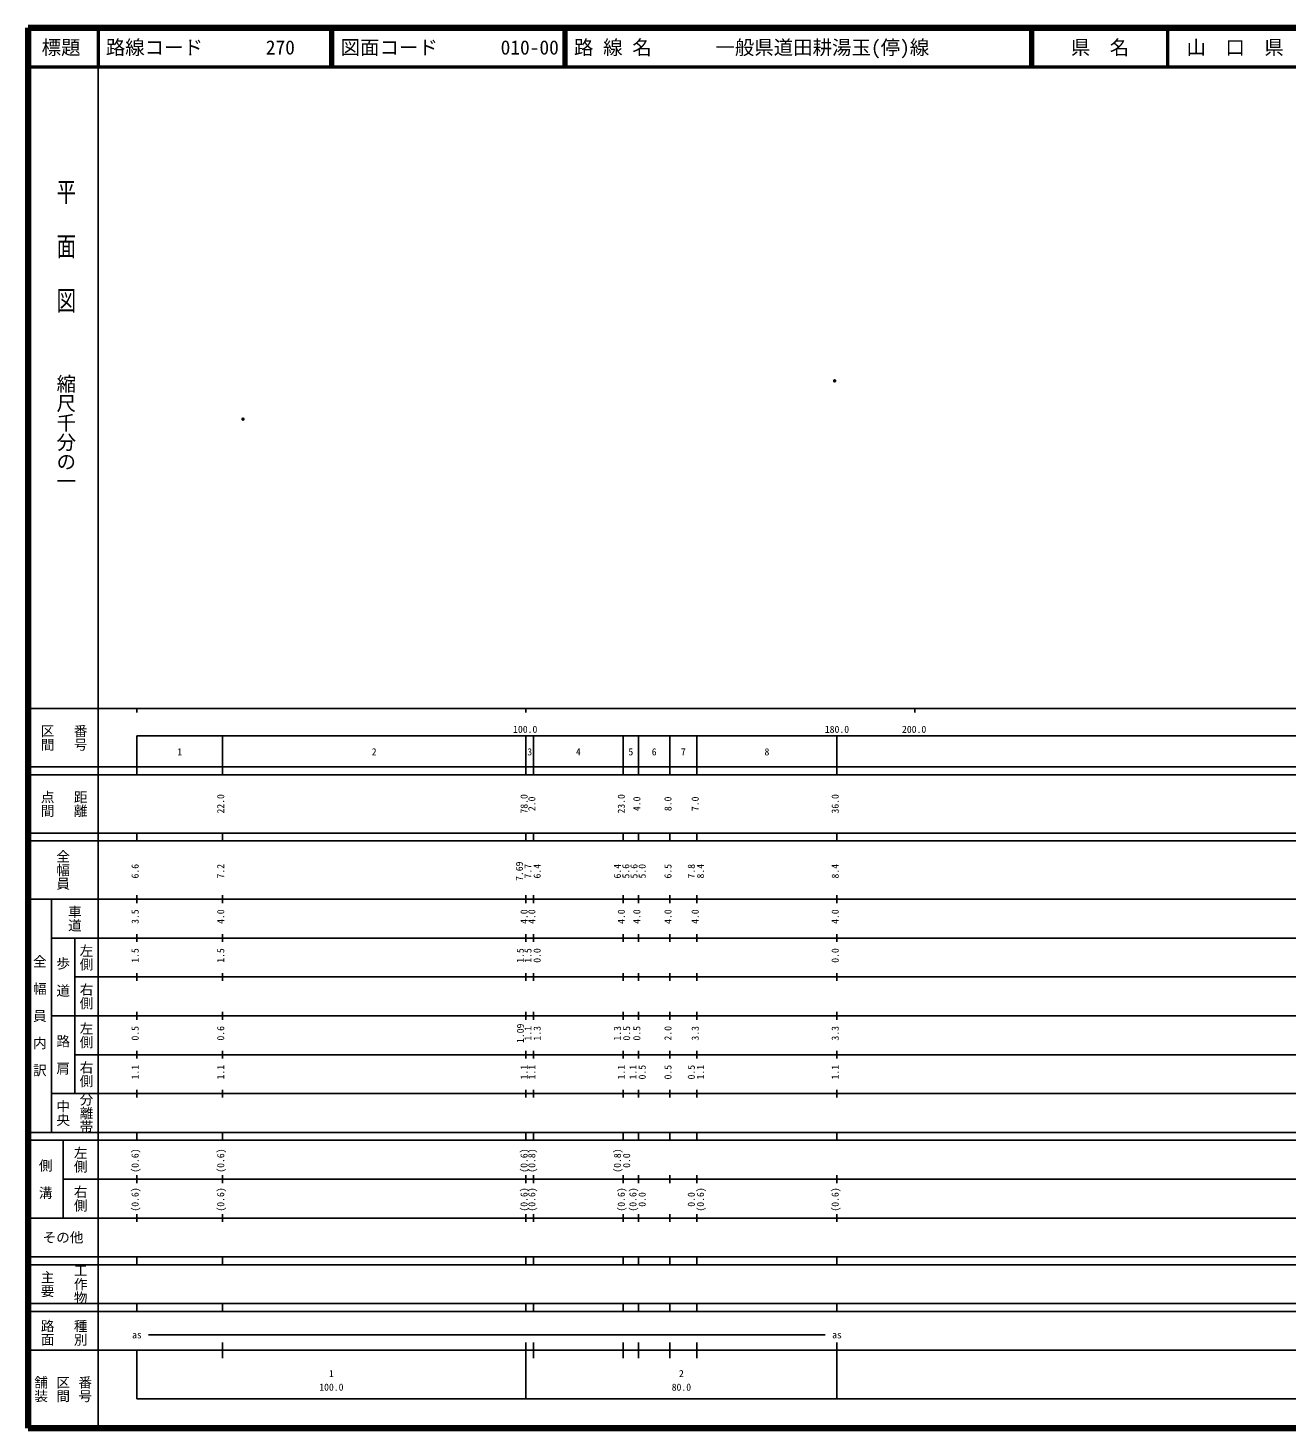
# Model space of a CAD drawing. Units: millimetres on the paper. Extents: x 40 to 680, y 20 to 380.
# Drawn here: x 40 to 363.7, y 20 to 380 of the extents above; entities that cross this region are included whole.
import ezdxf
from ezdxf.enums import TextEntityAlignment as Align

# ---------------------------------------------------------------- set-up
doc = ezdxf.new("R2010")
doc.units = ezdxf.units.MM
doc.header["$PDMODE"] = 32
doc.header["$PDSIZE"] = 0.5
doc.layers.add('M-OTRS', color=6, linetype='Continuous')
doc.layers.add('M-TTL-TXT', color=7, linetype='Continuous')
for name, color, linetype, lineweight in [('M-TTL', 2, 'Continuous', 140), ('M-TTL-BAND', 7, 'Continuous', 25), ('M-TTL-LINE', 7, 'Continuous', 50)]:
    doc.layers.add(name, color=color, linetype=linetype, lineweight=lineweight)
doc.styles.add('@ＭＳ ゴシック', font='')
doc.styles.add('ＭＳ ゴシック', font='')
doc.styles.get('@ＭＳ ゴシック').set_extended_font_data('@MS Gothic')
doc.styles.get('ＭＳ ゴシック').set_extended_font_data('MS Gothic')

msp = doc.modelspace()

# ---------------------------------------------------------------- linework, layer by layer
at = {"layer": 'M-OTRS'}
for p in [(247.405, 289.261), (95.279, 279.43)]:
    msp.add_point(p, dxfattribs=at)
at = {"layer": 'M-TTL'}
for p, q in [((40, 380), (40, 20)), ((680, 380), (40, 380)), ((40, 20), (680, 20))]:
    msp.add_line(p, q, dxfattribs=at)
at = {"layer": 'M-TTL-BAND'}
for p, q in [((58, 370), (58, 20)), ((40, 205), (579, 205)), ((68, 205), (68, 204)), ((168, 205), (168, 204)), ((268, 205), (268, 204)), ((68, 198), (579, 198)), ((68, 198), (68, 188)), ((90, 188), (90, 198)), ((168, 188), (168, 198)), ((170, 188), (170, 198)), ((193, 188), (193, 198)), ((197, 188), (197, 198)), ((205, 188), (205, 198)), ((212, 188), (212, 198)), ((248, 188), (248, 198)), ((40, 190), (579, 190)), ((40, 188), (579, 188)), ((40, 173), (579, 173)), ((68, 171), (68, 173)), ((90, 171), (90, 173)), ((168, 171), (168, 173)), ((170, 171), (170, 173)), ((193, 171), (193, 173)), ((197, 171), (197, 173)), ((205, 171), (205, 173)), ((212, 171), (212, 173)), ((248, 171), (248, 173)), ((40, 171), (579, 171)), ((40, 156), (579, 156)), ((46, 96), (46, 156)), ((68, 155), (68, 157)), ((90, 155), (90, 157)), ((168, 155), (168, 157)), ((170, 155), (170, 157)), ((193, 155), (193, 157)), ((197, 155), (197, 157)), ((205, 155), (205, 157)), ((212, 155), (212, 157)), ((248, 155), (248, 157)), ((46, 146), (579, 146)), ((52, 146), (52, 106)), ((68, 145), (68, 147)), ((90, 145), (90, 147)), ((168, 145), (168, 147)), ((170, 145), (170, 147)), ((193, 145), (193, 147)), ((197, 145), (197, 147)), ((205, 145), (205, 147)), ((212, 145), (212, 147)), ((248, 145), (248, 147)), ((68, 135), (68, 137)), ((90, 135), (90, 137)), ((168, 135), (168, 137)), ((170, 135), (170, 137)), ((193, 135), (193, 137)), ((197, 135), (197, 137)), ((205, 135), (205, 137)), ((212, 135), (212, 137)), ((248, 135), (248, 137)), ((52, 136), (579, 136)), ((46, 126), (579, 126)), ((68, 125), (68, 127)), ((90, 125), (90, 127)), ((168, 125), (168, 127)), ((170, 125), (170, 127)), ((193, 125), (193, 127)), ((197, 125), (197, 127)), ((205, 125), (205, 127)), ((212, 125), (212, 127)), ((248, 125), (248, 127)), ((52, 116), (579, 116)), ((68, 115), (68, 117)), ((90, 115), (90, 117)), ((168, 115), (168, 117)), ((170, 115), (170, 117)), ((193, 115), (193, 117)), ((197, 115), (197, 117)), ((205, 115), (205, 117)), ((212, 115), (212, 117)), ((248, 115), (248, 117)), ((46, 106), (579, 106)), ((68, 105), (68, 107)), ((90, 105), (90, 107)), ((168, 105), (168, 107)), ((170, 105), (170, 107)), ((193, 105), (193, 107)), ((197, 105), (197, 107)), ((205, 105), (205, 107)), ((212, 105), (212, 107)), ((248, 105), (248, 107)), ((40, 96), (579, 96)), ((40, 94), (579, 94)), ((49, 94), (49, 74)), ((68, 94), (68, 96)), ((90, 94), (90, 96)), ((168, 94), (168, 96)), ((170, 94), (170, 96)), ((193, 94), (193, 96)), ((197, 94), (197, 96)), ((205, 94), (205, 96)), ((212, 94), (212, 96)), ((248, 94), (248, 96)), ((49, 84), (579, 84)), ((68, 83), (68, 85)), ((90, 83), (90, 85)), ((168, 83), (168, 85)), ((170, 83), (170, 85)), ((193, 83), (193, 85)), ((197, 83), (197, 85)), ((205, 83), (205, 85)), ((212, 83), (212, 85)), ((248, 83), (248, 85)), ((40, 74), (579, 74)), ((68, 73), (68, 75)), ((90, 73), (90, 75)), ((168, 73), (168, 75)), ((170, 73), (170, 75)), ((193, 73), (193, 75)), ((197, 73), (197, 75)), ((205, 73), (205, 75)), ((212, 73), (212, 75)), ((248, 73), (248, 75)), ((40, 64), (579, 64)), ((40, 62), (579, 62)), ((68, 62), (68, 64)), ((90, 62), (90, 64)), ((168, 62), (168, 64)), ((170, 62), (170, 64)), ((193, 62), (193, 64)), ((197, 62), (197, 64)), ((205, 62), (205, 64)), ((212, 62), (212, 64)), ((248, 62), (248, 64)), ((40, 52), (579, 52)), ((68, 50), (68, 52)), ((90, 50), (90, 52)), ((168, 50), (168, 52)), ((170, 50), (170, 52)), ((193, 50), (193, 52)), ((197, 50), (197, 52)), ((205, 50), (205, 52)), ((212, 50), (212, 52)), ((248, 50), (248, 52)), ((40, 50), (579, 50)), ((71, 44), (245, 44)), ((40, 40), (579, 40)), ((68, 40), (68, 27.5)), ((90, 38), (90, 42)), ((168, 27.5), (168, 42)), ((170, 38), (170, 42)), ((193, 38), (193, 42)), ((197, 38), (197, 42)), ((205, 38), (205, 42)), ((212, 38), (212, 42)), ((248, 27.5), (248, 42)), ((68, 27.5), (579, 27.5))]:
    msp.add_line(p, q, dxfattribs=at)
at = {"layer": 'M-TTL-LINE'}
for p, q in [((58, 380), (58, 370)), ((117.75, 380), (117.75, 370)), ((118.25, 380), (118.25, 370)), ((177.75, 380), (177.75, 370)), ((178.25, 380), (178.25, 370)), ((297.75, 380), (297.75, 370)), ((298.25, 380), (298.25, 370)), ((333, 380), (333, 370)), ((40, 370), (680, 370))]:
    msp.add_line(p, q, dxfattribs=at)

# ---------------------------------------------------------------- texts
at = {"layer": 'M-TTL-BAND', "style": '@ＭＳ ゴシック', "width": 1.4}
msp.add_text('平  面  図', height=3.666, rotation=270, dxfattribs=at).set_placement((49.777, 306.475), align=Align.MIDDLE_RIGHT)
at = {"layer": 'M-TTL-BAND', "style": '@ＭＳ ゴシック'}
msp.add_text('縮尺千分の一', height=3.666, rotation=270, dxfattribs=at).set_placement((49.777, 261.03), align=Align.MIDDLE_RIGHT)
for s, p in [('区間', (45, 197.5)), ('番号', (53.5, 197.5)), ('点間', (45, 180.5)), ('距離', (53.5, 180.5)), ('全幅員', (49, 163.5)), ('車道', (52, 151)), ('左側', (55, 141)), ('全\u3000幅\u3000員\u3000内\u3000訳', (43, 126)), ('歩\u3000道', (49, 136)), ('右側', (55, 131)), ('左側', (55, 121)), ('路\u3000肩', (49, 116)), ('右側', (55, 111)), ('分離帯', (55, 101)), ('中央', (49, 101)), ('左側', (53.5, 89)), ('側\u3000溝', (44.5, 84)), ('右側', (53.5, 79)), ('工作物', (53.5, 57)), ('主要', (45, 57)), ('路面', (45, 44.5)), ('種別', (53.5, 44.5)), ('舗装', (43.333, 30)), ('区間', (49, 30)), ('番号', (54.667, 30))]:
    msp.add_text(s, height=2.566, rotation=270, dxfattribs=at).set_placement(p, align=Align.MIDDLE_CENTER)
at = {"layer": 'M-TTL-BAND', "style": 'ＭＳ ゴシック'}
for s, p in [('100.0', (167.844, 198.195)), ('180.0', (248, 198.195)), ('200.0', (267.844, 198.195)), ('1', (79, 192.405)), ('2', (129, 192.405)), ('3', (169, 192.405)), ('4', (181.5, 192.405)), ('5', (195, 192.405)), ('6', (201, 192.405)), ('7', (208.5, 192.405)), ('8', (230, 192.405)), ('as', (68, 42.5)), ('as', (248, 42.5)), ('1', (118, 32.523)), ('2', (208, 32.523)), ('100.0', (118, 29.033)), ('80.0', (208, 29.033))]:
    msp.add_text(s, height=1.833, dxfattribs=at).set_placement(p, align=Align.BOTTOM_CENTER)
for s, p in [('22.0', (91, 180.5)), ('78.0', (169, 180.5)), ('2.0', (171, 180.5)), ('23.0', (194, 180.5)), ('4.0', (198, 180.5)), ('8.0', (206, 180.5)), ('7.0', (213, 180.5)), ('36.0', (249, 180.5)), ('6.6', (69, 163.174)), ('7.2', (91, 163.174)), ('7.69', (167.792, 163.174)), ('7.7', (170, 163.174)), ('6.4', (172.37, 163.174)), ('6.4', (193, 163.174)), ('5.6', (195.165, 163.174)), ('5.6', (197.262, 163.174)), ('5.0', (199.37, 163.174)), ('6.5', (206, 163.174)), ('7.8', (212, 163.174)), ('8.4', (214.37, 163.174)), ('8.4', (249, 163.174)), ('3.5', (69, 151.5)), ('4.0', (91, 151.5)), ('4.0', (169, 151.5)), ('4.0', (171, 151.5)), ('4.0', (194, 151.5)), ('4.0', (198, 151.5)), ('4.0', (206, 151.5)), ('4.0', (213, 151.5)), ('4.0', (249, 151.5)), ('1.5', (69, 141.5)), ('1.5', (91, 141.5)), ('1.5', (168.019, 141.5)), ('1.5', (170, 141.5)), ('0.0', (172.37, 141.5)), ('0.0', (249, 141.5)), ('0.5', (69, 121.5)), ('0.6', (91, 121.5)), ('1.09', (168.055, 121.5)), ('1.1', (170, 121.5)), ('1.3', (172.37, 121.5)), ('1.3', (193, 121.5)), ('0.5', (195.37, 121.5)), ('0.5', (198, 121.5)), ('2.0', (206, 121.5)), ('3.3', (213, 121.5)), ('3.3', (249, 121.5)), ('1.1', (69, 111.5)), ('1.1', (91, 111.5)), ('1.1', (169, 111.5)), ('1.1', (171, 111.5)), ('1.1', (194, 111.5)), ('1.1', (197, 111.5)), ('0.5', (199.37, 111.5)), ('0.5', (206, 111.5)), ('0.5', (212, 111.5)), ('1.1', (214.37, 111.5)), ('1.1', (249, 111.5)), ('(0.6)', (69, 88.764)), ('(0.6)', (91, 88.764)), ('(0.6)', (169, 88.764)), ('(0.8)', (171, 88.764)), ('(0.8)', (193, 88.764)), ('0.0', (195.37, 88.764)), ('(0.6)', (69, 78.764)), ('(0.6)', (91, 78.764)), ('(0.6)', (169, 78.764)), ('(0.6)', (171, 78.764)), ('(0.6)', (194, 78.764)), ('(0.6)', (197, 78.764)), ('0.0', (199.37, 78.764)), ('0.0', (212, 78.764)), ('(0.6)', (214.37, 78.764)), ('(0.6)', (249, 78.764))]:
    msp.add_text(s, height=1.833, rotation=90, dxfattribs=at).set_placement(p, align=Align.BOTTOM_CENTER)
msp.add_text('その他', height=2.566, dxfattribs=at).set_placement((49, 69), align=Align.MIDDLE_CENTER)
at = {"layer": 'M-TTL-TXT', "style": 'ＭＳ ゴシック'}
for s, p in [('標題', (48.5, 375)), ('県\u3000名', (315.625, 375)), ('山\u3000口\u3000県', (350.375, 375))]:
    msp.add_text(s, height=3.666, dxfattribs=at).set_placement(p, align=Align.MIDDLE_CENTER)
for s, p in [('路線コード', (60, 375)), ('270', (101.142, 375)), ('図面コード', (120.38, 375)), ('010-00', (161.521, 375)), ('路 線 名', (180.38, 375)), ('一般県道田耕湯玉(停)線', (216.734, 375))]:
    msp.add_text(s, height=3.666, dxfattribs=at).set_placement(p, align=Align.MIDDLE_LEFT)

doc.saveas('drawing.dxf')
